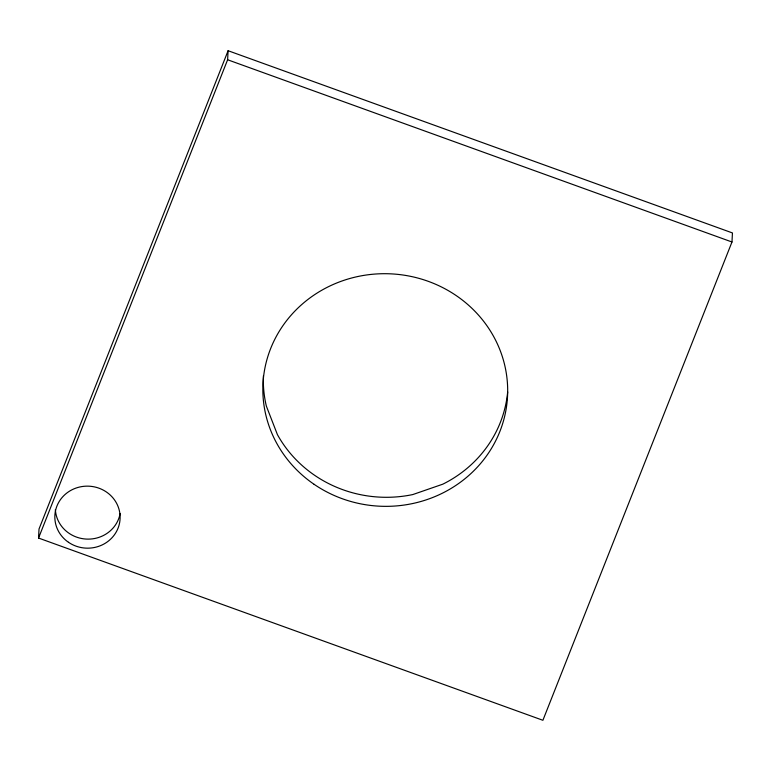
<?xml version="1.0" encoding="UTF-8"?>
<svg xmlns="http://www.w3.org/2000/svg" width="771" height="771" viewBox="0 0 771 771"><rect width="100%" height="100%" fill="white"/><g stroke="black" fill="none" stroke-linecap="round" stroke-linejoin="round"><path stroke-width="1.16" d="M38.55 538.052L39.022 529.002L228.1 50.713L732.45 232.948L731.978 241.998L542.9 720.287L38.55 538.052L227.618 59.762L228.1 50.713M227.618 59.762L731.978 241.998M120.122 513.563A32.652 31.013 3 0 1 86.024 539.064A32.652 31.013 3 0 1 55.358 509.583M507.665 391.928A122.435 116.305 3 0 1 442.785 484.188L412.803 494.558A122.435 116.305 3 0 1 277.425 434.632L266.352 406.086A122.435 116.305 3 0 1 263.412 375.834M68.503 542.302A32.652 31.013 3 0 0 119.968 520.329A32.652 31.013 3 0 0 73.968 488.853A32.652 31.013 3 0 0 68.503 542.302M314.086 484.304A122.435 116.305 3 0 0 507.106 401.893A122.435 116.305 3 0 0 334.595 283.873A122.435 116.305 3 0 0 314.086 484.304"/></g></svg>
